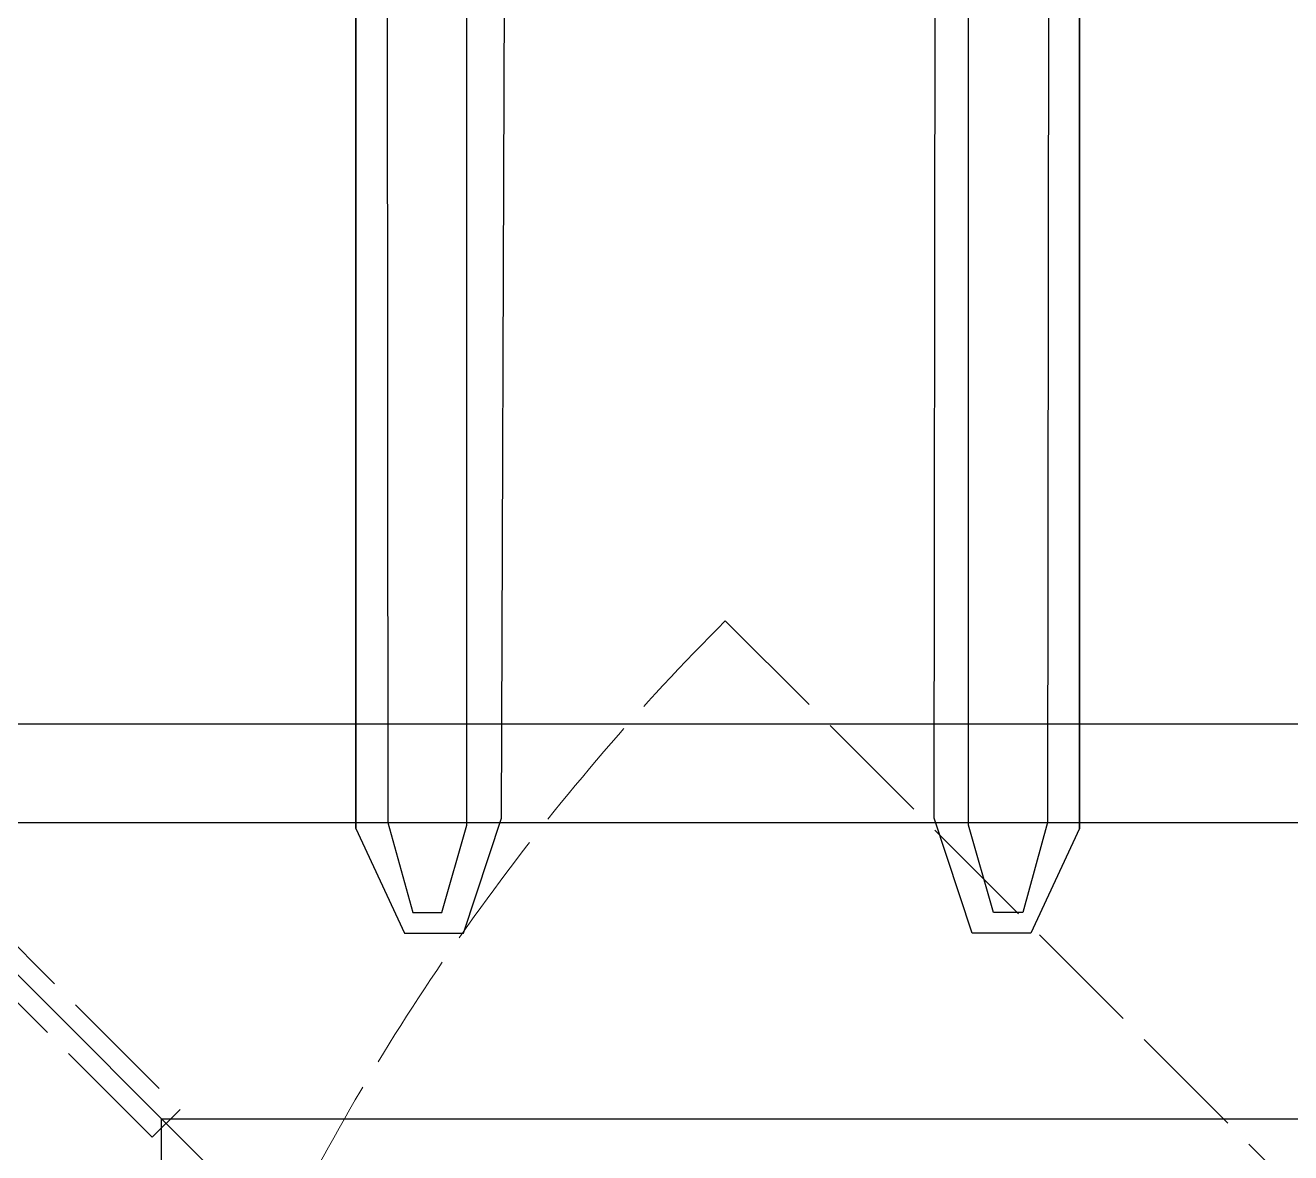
# Model space of a CAD drawing. Header units: millimetres. Extents: x 163705 to 1616509, y 81827 to 302547.
# Drawn here: x 248522 to 249804, y 154248 to 155391 of the extents above; entities that cross this region are included whole.
import ezdxf

# ---------------------------------------------------------------- set-up
doc = ezdxf.new("R2010")
doc.units = ezdxf.units.MM
doc.header["$LTSCALE"] = 10
doc.linetypes.add('ACAD_ISO02W100', pattern=[15, 12, -3])
doc.layers.add('1-虚线', color=8, linetype='ACAD_ISO02W100', lineweight=0)

# ---------------------------------------------------------------- blocks, each defined once
blk = doc.blocks.new('11111')
at = {"ltscale": 1000}
for p, q in [((527119, 308150), (527142, 284070)), ((529142, 284000), (529145, 308149)), ((530019, 284178), (529986, 308149)), ((540975, 284178), (540889, 308148)), ((541852, 284000), (541850, 308149)), ((543876, 308150), (543853, 284070)), ((527142, 284070), (527773, 281791)), ((528511, 281791), (529142, 284000)), ((529056, 281260), (530019, 284178)), ((541938, 281260), (540975, 284178)), ((542484, 281791), (541852, 284000)), ((543853, 284070), (543221, 281791)), ((526333, 283914), (527565, 281260)), ((544661, 283914), (543430, 281260)), ((527773, 281791), (528511, 281791)), ((543221, 281791), (542484, 281791)), ((527565, 281260), (529056, 281260)), ((543430, 281260), (541938, 281260))]:
    blk.add_line(p, q, dxfattribs=at)
for points in [[(526333, 308150), (526333, 283914)], [(544661, 308150), (544661, 283914)]]:
    blk.add_lwpolyline(points, close=True, dxfattribs=at)
blk = doc.blocks.new('G$C2612153E')
blk.add_line((1827.8, 4044.2), (3627.8, 5844.2))
for points in [[(1727.8, 5944.2), (3727.8, 5944.2), (3727.8, 3944.2), (1727.8, 3944.2)], [(1827.8, 5844.2), (3627.8, 5844.2), (3627.8, 4044.2), (1827.8, 4044.2)], [(2127.8, 5544.2), (3327.8, 5544.2), (3327.8, 4344.2), (2127.8, 4344.2)]]:
    blk.add_lwpolyline(points, close=True)
at = {"layer": '1-虚线'}
blk.add_lwpolyline([(3549.4, 5737.5), (3337.3, 5525.4), (3309, 5553.7), (3521.1, 5765.8)], close=True, dxfattribs=at)
at = {"xscale": -0.0400000000809087, "yscale": 0.0400000000809087, "zscale": 0.0400000000809087, "rotation": 269.9999999999891}
blk.add_blockref('11111', (-7734.7, -16439.1), dxfattribs=at)
blk = doc.blocks.new('A$C285bc443')
at = {"layer": '1-虚线'}
blk.add_lwpolyline([(2418.3, 1273.9), (721.3, -423.2), (2418.3, -2120.2, -2.414214)], format="xyb", close=True, dxfattribs=at)
blk = doc.blocks.new('A$C790c3438')
at = {"rotation": 90}
for name, p in [('G$C2612153E', (9059.6, 11948.9)), ('A$C285bc443', (5360.4, 13363))]:
    blk.add_blockref(name, p, dxfattribs=at)

msp = doc.modelspace()

# ---------------------------------------------------------------- block references
msp.add_blockref('A$C790c3438', (245144.313, 139006.156))

doc.saveas('drawing.dxf')
